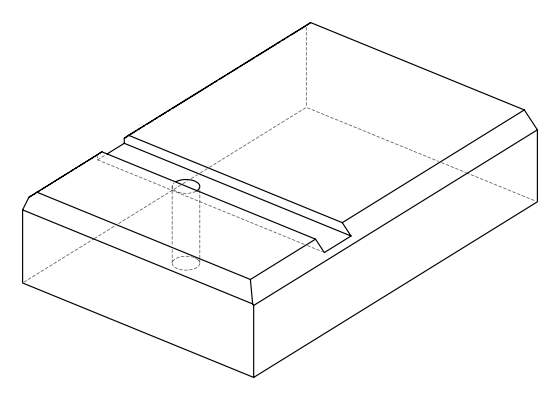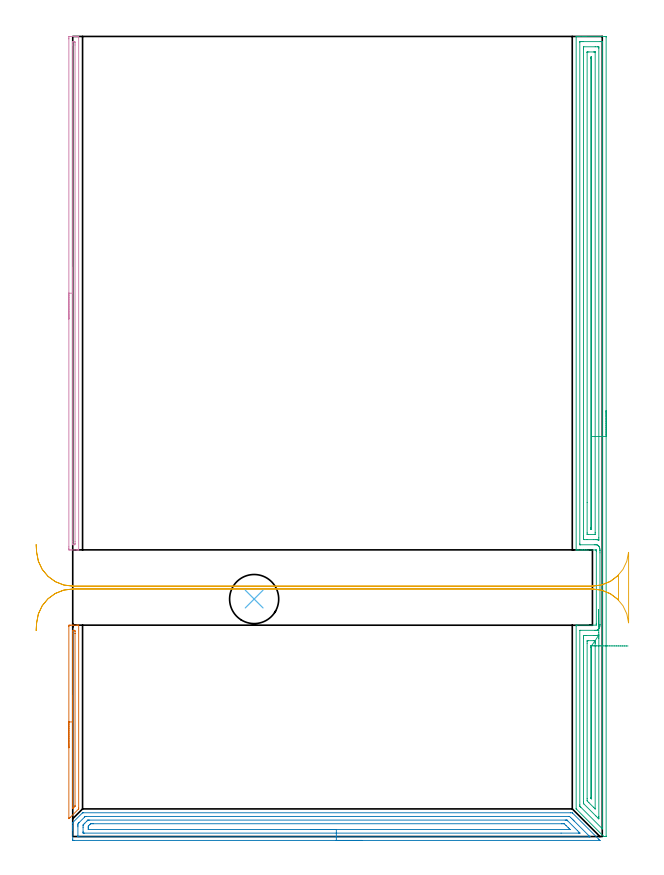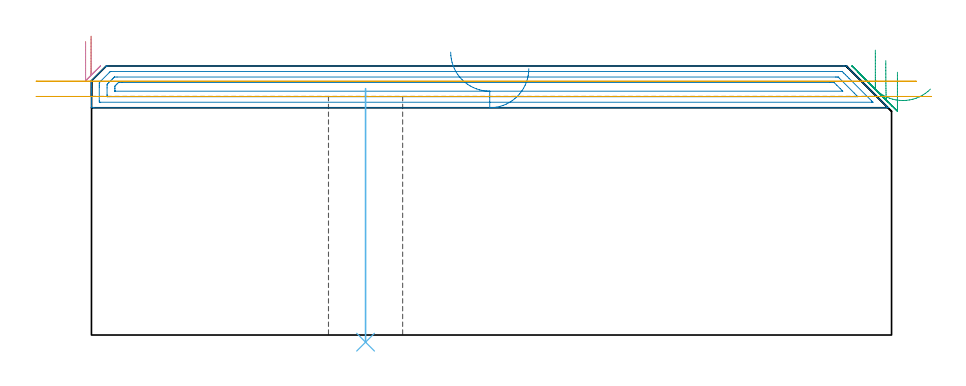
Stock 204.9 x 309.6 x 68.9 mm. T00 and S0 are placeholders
(PLAN: 6 operations, 2 tool changes, 25.4 min)
(1 AREA_MILL | FG_CHAMFER_SURFACE | UGT0205_001 | 1.33 min | 579 mm3)
(2 AREA_MILL_1 | FG_CHAMFER_SURFACE_1 | UGT0205_001 | 6.59 min | 11694 mm3)
(3 AREA_MILL_2 | FG_CHAMFER_SURFACE_2 | UGT0205_001 | 11.8 min | 20373 mm3)
(4 AREA_MILL_3 | FG_CHAMFER_SURFACE_3 | UGT0205_001 | 3.33 min | 1457 mm3)
(5 MILL_RECTANGULAR_SLOT | SLOT_RECTANGULAR | UGT0201_006 | Follow Part, ap 7, ae 75% | 2.04 min | 44720 mm3)
(6 INDEXABLE_INSERT_DRILL_THROUGH_HOLE_FROM_SOLID | STEP1HOLE | NXT0302_009 | 0.26 min | 17308 mm3)
(TOOL UGT0205_001 | Chamfer Mill 20 x 3 x 45 deg. | D20 FL50 Z2)
(TOOL UGT0201_006 | End Mill 28 mm | D28 FL25 Z2)
(TOOL NXT0302_009 | Index. Insert Drill 19mm [880-D1900L25-05] | D19 PA176 FL95 Z2)
(OP 1 AREA_MILL)
G17 G21 G94 G90
T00 M6
G54
G17 G0 G90 X-1.5 Y34.35 S1061 M3
G43 Z78.9 H0
Z75.1
G94 G1 Y34.388 Z74.228 F250.
Y34.502 Z73.364
Y34.691 Z72.512
Y34.953 Z71.68
Y35.287 Z70.874
Y35.69 Z70.1
Y36.159 Z69.364
Y36.69 Z68.672
Y37.279 Z68.029
Y37.922 Z67.44
Y38.614 Z66.909
Y39.35 Z66.44
Y40.124 Z66.037
Y40.93 Z65.703
Y41.762 Z65.441
Y42.614 Z65.252
Y43.479 Z65.138
Y44.35 Z65.1
Y81.243
X-1.498 Y81.406 Z65.102
X-1.491 Y81.799 Z65.105
X-1.159 Y81.8 Z65.438
X-0.934 Z65.663
X-0.27 Z66.327
X-0.045 Z66.552
X0.405 Z67.004
X1.284 Z67.883
X1.734 Z68.333
X2.014 Z68.613
X2.271 Y81.794 Z68.863
X2.297 Y81.79 Z68.889
X2.3 Y81.688 Z68.9
Y11.013
X2.299 Y10.705 Z68.885
X2.183 Y10.583 Z68.783
X-0.934 Y7.466 Z65.666
X-1.239 Y7.161 Z65.36
X-1.379 Y7.022 Z65.217
X-1.492 Y6.915 Z65.106
X-1.498 Y7.003 Z65.102
X-1.5 Y7.121 Z65.1
Y7.161
Y44.35
X-0.086 Z66.514
Y78.617
X-0.082 Y79.465 Z66.518
X-0.08 Y79.501 Z66.52
X-0.045 Y79.79 Z66.555
X0.515 Y79.795 Z67.115
X0.845 Y79.79 Z67.445
X0.88 Y79.465 Z67.48
X0.883 Y79.427 Z67.483
X0.886 Y78.576 Z67.486
Y78.535
X0.885 Y11.862 Z67.485
X0.883 Y11.82 Z67.483
X0.879 Y11.743 Z67.479
X0.845 Y11.705 Z67.445
X0.502 Y11.355 Z67.102
X0.163 Y11.013 Z66.763
X0.058 Y10.91 Z66.658
X-0.045 Y10.812 Z66.555
X-0.073 Y10.787 Z66.527
X-0.08 Y10.891 Z66.52
X-0.084 Y10.972 Z66.516
X-0.085 Y11.013 Z66.515
X-0.086 Y11.054 Z66.514
Y44.35
Y45.222 Z66.552
Y46.087 Z66.666
Y46.938 Z66.855
Y47.77 Z67.117
Y48.576 Z67.451
Y49.35 Z67.854
Y50.086 Z68.323
Y50.778 Z68.854
Y51.421 Z69.443
Y52.011 Z70.086
Y52.542 Z70.779
Y53.01 Z71.514
Y53.413 Z72.288
Y53.747 Z73.094
Y54.009 Z73.926
Y54.198 Z74.778
Y54.312 Z75.643
Y54.35 Z76.514
G0 Z78.9
M5
M2
(OP 2 AREA_MILL_1)
G17 G21 G94 G90
T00 M6
G54
G17 G0 G90 X112. Y-1.5 S1061 M3
G43 Z78.9 H0
Z68.2
G94 G1 X111.962 Z67.328 F250.
X111.848 Z66.464
X111.659 Z65.612
X111.397 Z64.78
X111.063 Z63.974
X110.66 Z63.2
X110.191 Z62.464
X109.66 Z61.772
X109.071 Z61.129
X108.428 Z60.54
X107.736 Z60.009
X107. Z59.54
X106.226 Z59.137
X105.42 Z58.803
X104.588 Z58.541
X103.736 Z58.352
X102.872 Z58.238
X102. Z58.2
X0.617 Y-1.499 Z58.201
X0.129 Y-1.494 Z58.203
X0.009 Y-1.491 Z58.206
X0. Y-1.012 Z58.684
Y2.524 Z62.218
Y3.072 Z62.768
Y3.408 Z63.104
Y3.956 Z63.652
Y4.292 Z63.986
Y5.114 Z64.813
Y5.176 Z64.875
X0.001 Y5.391 Z65.089
X0.021 Y5.421 Z65.121
X3.756 Y9.156 Z68.856
X3.813 Y9.205 Z68.893
X4.184 Y9.2 Z68.9
X192.673
X193.3 Y9.206 Z68.892
X193.343 Y9.157 Z68.856
X193.346 Y9.154 Z68.854
X203.514 Y-1.012 Z58.684
X203.883 Y-1.383 Z58.316
X203.954 Y-1.454 Z58.246
X203.979 Y-1.482 Z58.218
X203.983 Y-1.495 Z58.204
X203.979 Y-1.5 Z58.2
X102.
Y-0.086 Z59.614
X2.359 Y-0.085 Z59.615
X2.01 Y-0.078 Z59.622
X2.006 Y0.033 Z59.733
X2.001 Y0.269 Z59.969
X2. Y3.807 Z63.507
X2.001 Y4.292 Z63.992
X2.003 Y4.688 Z64.388
X2.01 Y4.931 Z64.631
X2.233 Y5.176 Z64.876
X2.315 Y5.263 Z64.963
X2.403 Y5.353 Z65.053
X4.536 Y7.485 Z67.185
X4.72 Y7.667 Z67.367
X4.788 Y7.731 Z67.431
X4.827 Y7.766 Z67.466
X4.872 Y7.779 Z67.479
X5.083 Y7.784 Z67.484
X5.126 Y7.785 Z67.485
X191.815
X192.234 Y7.779 Z67.479
X192.664 Y7.375 Z67.075
X193.103 Y6.944 Z66.644
X193.558 Y6.493 Z66.193
X193.99 Y6.06 Z65.76
X199.81 Y0.24 Z59.94
X200.02 Y0.027 Z59.727
X200.106 Y-0.064 Z59.636
X200.117 Y-0.079 Z59.621
X200.116 Y-0.08 Z59.62
X200.076 Y-0.083 Z59.617
X199.987 Y-0.085 Z59.615
X199.81 Y-0.086 Z59.614
X199.767
X102.
Y1.328 Z61.028
X4.504 Y1.329 Z61.029
X4.19 Y1.331 Z61.031
X4.085 Y1.333 Z61.033
X4.011 Y1.335 Z61.035
X4.007 Y1.453 Z61.153
X4.002 Y1.64 Z61.34
X4. Y1.827 Z61.527
Y3.595 Z63.295
X4.005 Y4.292 Z63.992
X4.007 Y4.473 Z64.173
X4.064 Y4.553 Z64.253
X4.19 Y4.687 Z64.387
X4.434 Y4.934 Z64.634
X4.675 Y5.176 Z64.876
X5.322 Y5.823 Z65.523
X5.56 Y6.06 Z65.76
X5.768 Y6.266 Z65.966
X5.841 Y6.334 Z66.034
X5.867 Y6.356 Z66.056
X5.899 Y6.365 Z66.065
X5.976 Y6.366 Z66.066
X6.555 Y6.371 Z66.071
X190.564
X190.878 Y6.369 Z66.069
X191.192 Y6.364 Z66.064
X191.227 Y6.362 Z66.062
X191.248 Y6.346 Z66.046
X191.292 Y6.306 Z66.006
X191.376 Y6.224 Z65.924
X191.541 Y6.06 Z65.76
X195.344 Y2.257 Z61.957
X195.959 Y1.64 Z61.34
X196.237 Y1.356 Z61.056
X196.248 Y1.335 Z61.035
X196.237 Y1.334 Z61.034
X195.658 Y1.329 Z61.029
X188.968 Y1.328 Z61.028
X102.
Y2.743 Z62.443
X6.117
X6.064 Y2.744 Z62.444
X6.027 Y2.747 Z62.447
X6.011 Y2.749 Z62.449
X6.009 Y2.768 Z62.468
X6.004 Y2.973 Z62.673
X6. Y3.384 Z63.084
Y3.408 Z63.108
X6.007 Y3.838 Z63.538
X6.011 Y4.05 Z63.75
X6.112 Y4.157 Z63.857
X6.243 Y4.292 Z63.992
X6.554 Y4.604 Z64.304
X6.869 Y4.916 Z64.616
X6.904 Y4.944 Z64.644
X6.927 Y4.95 Z64.65
X6.98 Y4.953 Z64.653
X7.092 Y4.956 Z64.656
X7.763 Y4.957 Z64.657
X7.984
X189.091
X189.314 Y4.956 Z64.656
X189.985 Y4.95 Z64.65
X190.2 Y4.94 Z64.64
X190.878 Y4.274 Z63.974
X191.744 Y3.408 Z63.108
X192.176 Y2.974 Z62.674
X192.373 Y2.775 Z62.475
X192.395 Y2.75 Z62.45
Y2.747 Z62.447
X192.392 Y2.745 Z62.445
X192.355 Y2.744 Z62.444
X192.301 Y2.743 Z62.443
X102.
X101.128 Z62.481
X100.263 Z62.595
X99.412 Z62.783
X98.58 Z63.046
X97.774 Z63.38
X97. Z63.782
X96.264 Z64.251
X95.572 Z64.782
X94.929 Z65.372
X94.34 Z66.015
X93.808 Z66.707
X93.34 Z67.443
X92.937 Z68.217
X92.603 Z69.023
X92.341 Z69.855
X92.152 Z70.706
X92.038 Z71.571
X92. Z72.443
G0 Z78.9
M5
M2
(OP 3 AREA_MILL_2)
G17 G21 G94 G90
T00 M6
G54
G17 G0 G90 X206.4 Y164.8 S1061 M3
G43 Z78.9 H0
Z67.3
G94 G1 Y164.762 Z66.428 F250.
Y164.648 Z65.564
Y164.459 Z64.712
Y164.197 Z63.88
Y163.863 Z63.074
Y163.46 Z62.3
Y162.992 Z61.564
Y162.46 Z60.872
Y161.871 Z60.229
Y161.228 Z59.64
Y160.536 Z59.109
Y159.8 Z58.64
Y159.026 Z58.237
Y158.22 Z57.903
Y157.388 Z57.641
Y156.536 Z57.452
Y155.672 Z57.338
Y154.8 Z57.3
Y0.177
X206.396 Y0.077 Z57.303
X206.392 Y0.01 Z57.306
X206.09 Y0. Z57.609
X205.907 Z57.793
X205.814 Z57.886
X205.497 Y0.01 Z58.201
X205.464 Y0.04 Z58.234
X205.323 Y0.177 Z58.376
X195.044 Y10.455 Z68.655
X194.826 Y10.678 Z68.869
X194.804 Y10.705 Z68.889
X194.8 Y10.902 Z68.9
Y81.511
X194.804 Y81.79 Z68.89
X194.832 Y81.792 Z68.863
X195.12 Y81.8 Z68.576
X202.6 Z61.1
X202.598 Y82.16 Z61.098
X202.596 Y82.226 Z61.095
X202.597 Y82.228 Z61.096
Y82.254
X202.6 Y82.318 Z61.1
Y110.502
Y110.515 Z61.096
X202.598 Y110.517 Z61.095
Y110.519 Z61.096
X202.6 Y110.558 Z61.099
Y110.629 Z61.1
Y110.9
X202.524 Z61.176
X202.369 Z61.327
X198.831 Z64.862
X198.155 Z65.543
X197.947 Z65.75
X197.27 Z66.427
X197.062 Z66.634
X196.646 Z67.053
X195.709 Z67.99
X195.293 Z68.405
X195.03 Y110.901 Z68.668
X194.806 Y110.91 Z68.892
X194.8 Y111.005 Z68.9
Y309.423
X194.803 Y309.592 Z68.888
X194.82 Y309.6 Z68.871
X195.191 Z68.509
X195.477 Z68.223
X196.178 Z67.517
X197.413 Z66.284
X197.947 Z65.748
X198.564 Z65.131
X205.907 Z57.791
X206.176 Y309.597 Z57.521
X206.392 Y309.59 Z57.306
X206.399 Y309.372 Z57.299
X206.4 Y154.8 Z57.3
X204.986 Z58.714
X204.985 Y3.121 Z58.715
X204.983 Y3.029 Z58.717
X204.98 Y2.986 Z58.72
X204.979 Y2.982 Z58.721
X204.965 Y2.993 Z58.735
X204.868 Y3.086 Z58.832
X204.645 Y3.305 Z59.055
X196.6 Y11.349 Z67.1
X196.445 Y11.507 Z67.255
X196.321 Y11.636 Z67.379
X196.239 Y11.723 Z67.461
X196.221 Y11.755 Z67.479
X196.214 Y12.243 Z67.486
X196.215 Y79.705 Z67.485
X196.216 Y79.758 Z67.484
X196.218 Y79.783 Z67.482
X196.22 Y79.789 Z67.48
X196.233 Y79.792 Z67.467
X196.371 Y79.797 Z67.329
X196.544 Y79.8 Z67.156
X202.005 Y79.802 Z61.695
X202.369 Y79.808 Z61.331
X202.719 Y79.816 Z60.981
X202.96 Y79.876 Z60.74
X203.09 Y79.935 Z60.61
X203.253 Y80.037 Z60.447
X203.327 Y80.096 Z60.373
X203.408 Y80.17 Z60.292
X203.623 Y80.434 Z60.077
X203.719 Y80.593 Z59.981
X203.81 Y80.784 Z59.89
X203.907 Y81.064 Z59.793
X203.953 Y81.251 Z59.747
X203.998 Y81.579 Z59.702
X204.012 Y81.957 Z59.688
X204.013 Y82.02 Z59.687
X204.014 Y109.789 Z59.686
X204.013 Y110.558 Z59.687
X204.012 Y110.685 Z59.688
X204.002 Y111.069 Z59.698
X203.952 Y111.452 Z59.748
X203.888 Y111.705 Z59.812
X203.811 Y111.913 Z59.889
X203.723 Y112.1 Z59.977
X203.568 Y112.346 Z60.132
X203.423 Y112.514 Z60.277
X203.253 Y112.663 Z60.447
X203.023 Y112.798 Z60.677
X202.868 Y112.854 Z60.832
X202.721 Y112.884 Z60.979
X202.369 Y112.891 Z61.331
X201.821 Y112.899 Z61.879
X196.513 Y112.9 Z67.187
X196.324 Y112.903 Z67.376
X196.256 Y112.907 Z67.444
X196.23 Y112.909 Z67.47
X196.221 Y112.936 Z67.479
X196.214 Y113.239 Z67.486
X196.215 Y307.403 Z67.485
X196.216 Y307.51 Z67.484
X196.218 Y307.562 Z67.482
X196.22 Y307.582 Z67.48
X196.249 Y307.59 Z67.451
X196.657 Y307.598 Z67.043
X197.062 Y307.599 Z66.638
X197.539 Y307.6 Z66.161
X204.138 Z59.562
X204.617 Y307.598 Z59.083
X204.862 Y307.593 Z58.838
X204.979 Y307.589 Z58.721
X204.985 Y307.226 Z58.715
Y307.188
X204.986 Y154.8 Z58.714
X203.571 Z60.129
Y115.599
X203.569 Y115.027 Z60.131
X203.567 Y114.71 Z60.133
X203.565 Y114.673 Z60.135
X203.395 Y114.731 Z60.305
X203.253 Y114.779 Z60.447
X202.884 Y114.869 Z60.816
X202.5 Y114.894 Z61.2
X202.369 Y114.896 Z61.331
X201.61 Y114.9 Z62.09
X201.484 Z62.216
X198.957 Z64.743
X198.071 Y114.901 Z65.629
X197.947 Y114.904 Z65.753
X197.821 Y114.91 Z65.879
X197.635 Y114.929 Z66.065
X197.634 Y115.027 Z66.066
X197.63 Y115.347 Z66.07
X197.629 Y115.921 Z66.071
Y116.242
Y304.828
X197.633 Y305.401 Z66.067
X197.635 Y305.56 Z66.065
X197.638 Y305.59 Z66.062
X197.684 Y305.594 Z66.016
X197.751 Y305.599 Z65.949
X202.172 Y305.6 Z61.528
X203.057 Y305.599 Z60.643
X203.253 Y305.596 Z60.447
X203.45 Y305.59 Z60.25
X203.565 Y305.584 Z60.135
X203.567 Y305.508 Z60.133
X203.569 Y305.401 Z60.131
X203.571 Y305.08 Z60.129
Y154.8
X202.157 Z61.543
Y117.708
X202.155 Y117.031 Z61.545
X202.152 Y116.932 Z61.548
X202.151 Y116.912 Z61.549
X202.133 Y116.908 Z61.567
X202.084 Y116.905 Z61.616
X201.884 Y116.901 Z61.816
X199.631 Y116.9 Z64.069
X199.288 Y116.906 Z64.412
X199.116 Y116.91 Z64.584
X199.05 Y116.921 Z64.65
X199.048 Y116.975 Z64.652
X199.044 Y117.494 Z64.656
X199.043 Y129.281 Z64.657
Y303.399
X199.044 Y303.497 Z64.656
X199.047 Y303.556 Z64.653
X199.049 Y303.583 Z64.651
X199.064 Y303.59 Z64.636
X199.28 Y303.594 Z64.42
X199.716 Y303.6 Z63.984
X201.498 Z62.202
X201.923 Y303.595 Z61.777
X202.134 Y303.59 Z61.566
X202.151 Y303.587 Z61.549
X202.153 Y303.57 Z61.547
X202.156 Y303.532 Z61.544
X202.157 Y303.478 Z61.543
Y154.8
X200.743 Z62.957
X200.742 Y119.352 Z62.958
X200.741 Y119.207 Z62.959
X200.736 Y118.927 Z62.964
X200.6 Y118.91 Z63.1
X200.516 Y118.909 Z63.184
X200.471 Y118.91 Z63.229
X200.464 Y119.063 Z63.236
X200.459 Y119.351 Z63.241
X200.458 Y119.496 Z63.242
X200.457 Y301.077 Z63.243
X200.458 Y301.221 Z63.242
X200.462 Y301.51 Z63.238
X200.464 Y301.586 Z63.236
X200.478 Y301.59 Z63.222
X200.518 Y301.595 Z63.182
X200.6 Y301.598 Z63.1
X200.694 Y301.597 Z63.006
X200.721 Y301.594 Z62.979
X200.731 Y301.592 Z62.969
X200.736 Y301.557 Z62.964
X200.739 Y301.366 Z62.961
X200.742 Y301.077 Z62.958
X200.743 Y154.8 Z62.957
Y153.928 Z62.995
Y153.064 Z63.109
Y152.212 Z63.298
Y151.38 Z63.56
Y150.574 Z63.894
Y149.8 Z64.297
Y149.064 Z64.765
Y148.372 Z65.296
Y147.729 Z65.886
Y147.14 Z66.529
Y146.608 Z67.221
Y146.14 Z67.957
Y145.737 Z68.731
Y145.403 Z69.537
Y145.141 Z70.369
Y144.952 Z71.22
Y144.838 Z72.085
Y144.8 Z72.957
G0 Z78.9
X203.427 Y87.871
Z70.274
G1 X203.428 Y87.845 Z69.402
X203.429 Y87.743 Z68.535
X203.432 Y87.566 Z67.681
X203.435 Y87.316 Z66.845
X203.44 Y86.993 Z66.035
X203.445 Y86.601 Z65.255
X203.451 Y86.143 Z64.513
X203.459 Y85.621 Z63.814
X203.467 Y85.041 Z63.162
X203.476 Y84.406 Z62.564
X203.485 Y83.721 Z62.024
X203.495 Y82.992 Z61.545
X203.506 Y82.224 Z61.131
X203.517 Y81.423 Z60.786
X203.529 Y80.595 Z60.512
X203.54 Y79.746 Z60.312
X203.552 Y78.883 Z60.186
X203.564 Y78.012 Z60.136
X203.567 Y77.81 Z60.133
X203.57 Y77.489 Z60.13
X203.571 Y77.167 Z60.129
X203.572 Y76.595 Z60.128
X203.571 Y7.774 Z60.129
X203.57 Y7.454 Z60.13
X203.566 Y6.88 Z60.134
X203.565 Y6.857 Z60.135
X203.528 Y6.88 Z60.172
X203.253 Y7.149 Z60.447
X202.625 Y7.774 Z61.075
X202.369 Y8.03 Z61.331
X197.777 Y12.623 Z65.923
X197.693 Y12.71 Z66.007
X197.653 Y12.756 Z66.047
X197.636 Y12.777 Z66.064
X197.634 Y12.816 Z66.066
X197.63 Y13.137 Z66.07
X197.629 Y13.458 Z66.071
Y76.595
X197.63 Y76.914 Z66.07
X197.636 Y77.489 Z66.064
X197.645 Y77.793 Z66.055
X197.947 Y77.796 Z65.753
X198.523 Y77.8 Z65.177
X201.484 Y77.801 Z62.216
X202.058 Y77.803 Z61.642
X202.369 Y77.81 Z61.331
X202.911 Y77.835 Z60.789
X203.253 Y77.92 Z60.447
X203.564 Y78.012 Z60.136
X202.15 Y75.788 Z61.55
X202.152 Y75.701 Z61.548
X202.157 Y75.022 Z61.543
Y74.807
Y10.805
X202.155 Y10.751 Z61.545
X202.152 Y10.714 Z61.548
X202.151 Y10.71 Z61.549
X202.131 Y10.727 Z61.569
X201.922 Y10.929 Z61.778
X201.499 Y11.349 Z62.201
X199.712 Y13.137 Z63.988
X199.05 Y13.81 Z64.65
X199.047 Y14.031 Z64.653
X199.043 Y14.71 Z64.657
Y74.807
X199.044 Y75.486 Z64.656
X199.047 Y75.701 Z64.653
X199.049 Y75.776 Z64.651
X199.324 Y75.791 Z64.376
X199.519 Y75.798 Z64.181
X199.618 Y75.8 Z64.082
X201.582 Y75.799 Z62.118
X202.15 Y75.788 Z61.55
X200.719 Y73.793 Z62.981
X200.737 Y73.779 Z62.963
X200.739 Y73.773 Z62.961
X200.743 Y73.02 Z62.957
Y72.875
Y15.673
X200.742 Y14.924 Z62.958
X200.74 Y14.782 Z62.96
X200.736 Y14.636 Z62.964
X200.729 Y14.581 Z62.971
X200.677 Y14.628 Z63.023
X200.6 Y14.702 Z63.1
X200.491 Y14.817 Z63.209
X200.466 Y14.845 Z63.234
X200.463 Y14.877 Z63.237
X200.46 Y14.924 Z63.24
X200.458 Y15.068 Z63.242
X200.457 Y73.164 Z63.243
X200.464 Y73.782 Z63.236
X200.504 Y73.79 Z63.196
X200.6 Y73.794 Z63.1
X200.719 Y73.793 Z62.981
X201.362 Y73.791 Z62.392
X202.054 Y73.789 Z61.861
X202.79 Y73.786 Z61.392
X203.564 Y73.784 Z60.989
X204.37 Y73.781 Z60.655
X205.202 Y73.778 Z60.393
X206.054 Y73.775 Z60.204
X206.918 Y73.772 Z60.09
X207.79 Y73.769 Z60.052
X208.662 Y73.766 Z60.09
X209.526 Y73.763 Z60.204
X210.378 Y73.76 Z60.393
X211.21 Y73.758 Z60.655
X212.016 Y73.755 Z60.989
X212.79 Y73.752 Z61.392
X213.526 Y73.75 Z61.861
X214.218 Y73.747 Z62.392
X214.861 Y73.745 Z62.981
G0 Z78.9
M5
M2
(OP 4 AREA_MILL_3)
G17 G21 G94 G90
T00 M6
G54
G17 G0 G90 X-1.5 Y200.25 S1061 M3
G43 Z78.9 H0
Z75.1
G94 G1 Y200.288 Z74.228 F250.
Y200.402 Z73.364
Y200.591 Z72.512
Y200.853 Z71.68
Y201.187 Z70.874
Y201.59 Z70.1
Y202.058 Z69.364
Y202.59 Z68.672
Y203.179 Z68.029
Y203.822 Z67.44
Y204.514 Z66.909
Y205.25 Z66.44
Y206.024 Z66.037
Y206.83 Z65.703
Y207.662 Z65.441
Y208.514 Z65.252
Y209.378 Z65.138
Y210.25 Z65.1
Y308.655
X-1.499 Y308.98 Z65.101
X-1.493 Y309.541 Z65.103
X-1.491 Y309.592 Z65.105
X-0.934 Y309.6 Z65.66
X0.5 Z67.096
X0.845 Z67.44
X1.535 Z68.134
X1.862 Z68.461
X2.255 Y309.593 Z68.847
X2.297 Y309.59 Z68.888
X2.3 Y309.427 Z68.9
Y111.073
X2.297 Y110.91 Z68.888
X2.255 Y110.907 Z68.847
X1.862 Y110.9 Z68.461
X1.534 Z68.134
X0.845 Z67.44
X-0.39 Z66.207
X-0.934 Y110.901 Z65.66
X-1.187 Y110.903 Z65.408
X-1.491 Y110.908 Z65.105
X-1.493 Y110.959 Z65.103
X-1.499 Y111.52 Z65.101
X-1.5 Y112.088 Z65.1
Y210.25
X-0.086 Z66.514
Y306.341
X-0.083 Y307.193 Z66.517
X-0.081 Y307.23 Z66.519
X-0.045 Y307.59 Z66.555
X0.445 Y307.595 Z67.045
X0.845 Y307.59 Z67.445
X0.881 Y307.193 Z67.481
X0.883 Y307.154 Z67.483
X0.886 Y306.3 Z67.486
Y114.159
X0.883 Y113.307 Z67.483
X0.881 Y113.27 Z67.481
X0.845 Y112.91 Z67.445
X0.355 Y112.905 Z66.955
X-0.045 Y112.91 Z66.555
X-0.081 Y113.307 Z66.519
X-0.083 Y113.345 Z66.517
X-0.086 Y114.2 Z66.514
Y210.25
Y211.122 Z66.552
Y211.986 Z66.666
Y212.838 Z66.855
Y213.67 Z67.117
Y214.476 Z67.451
Y215.25 Z67.854
Y215.986 Z68.323
Y216.678 Z68.854
Y217.321 Z69.443
Y217.91 Z70.086
Y218.442 Z70.779
Y218.91 Z71.514
Y219.313 Z72.288
Y219.647 Z73.094
Y219.909 Z73.926
Y220.098 Z74.778
Y220.212 Z75.643
Y220.25 Z76.514
G0 Z78.9
M5
M2
(OP 5 MILL_RECTANGULAR_SLOT)
G17 G21 G94 G90
T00 M6
G54
G17 G0 G90 X-14.166 Y79.722 S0 M3
G43 Z78.9 H0
Z65.
G94 G1 X-13.97 Y82.716 F250.
G2 X0. Y95.8 R14. F500.
G1 X201.1
G2 X211.17 Y91.526 R14.
G1 X211.2
Y101.174
X211.17
G2 X201.1 Y96.9 R14.
G1 X0.
G2 X-13.97 Y109.984 R14.
G1 X-14.166 Y112.978 F250.
G0 Y79.722 Z61.1
G1 X-13.97 Y82.716
G2 X0. Y95.8 R14. F500.
G1 X201.1
G2 X215.069 Y82.733 R14.
G1 X215.099
Y109.965
X215.069
G2 X201.1 Y96.9 R14.
G1 X0.
G2 X-13.97 Y109.984 R14.
G1 X-14.166 Y112.978 F250.
G0 Z78.9
M5
M2
(OP 6 INDEXABLE_INSERT_DRILL_THROUGH_HOLE_FROM_SOLID)
G17 G21 G94 G90
T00 M6
G54
G17 G0 G90 X70.2 Y91.9 S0 M3
G43 Z78.9 H1
G94 G81 G98 Z-1.832 F250. R63.1
G80
M5
M2
